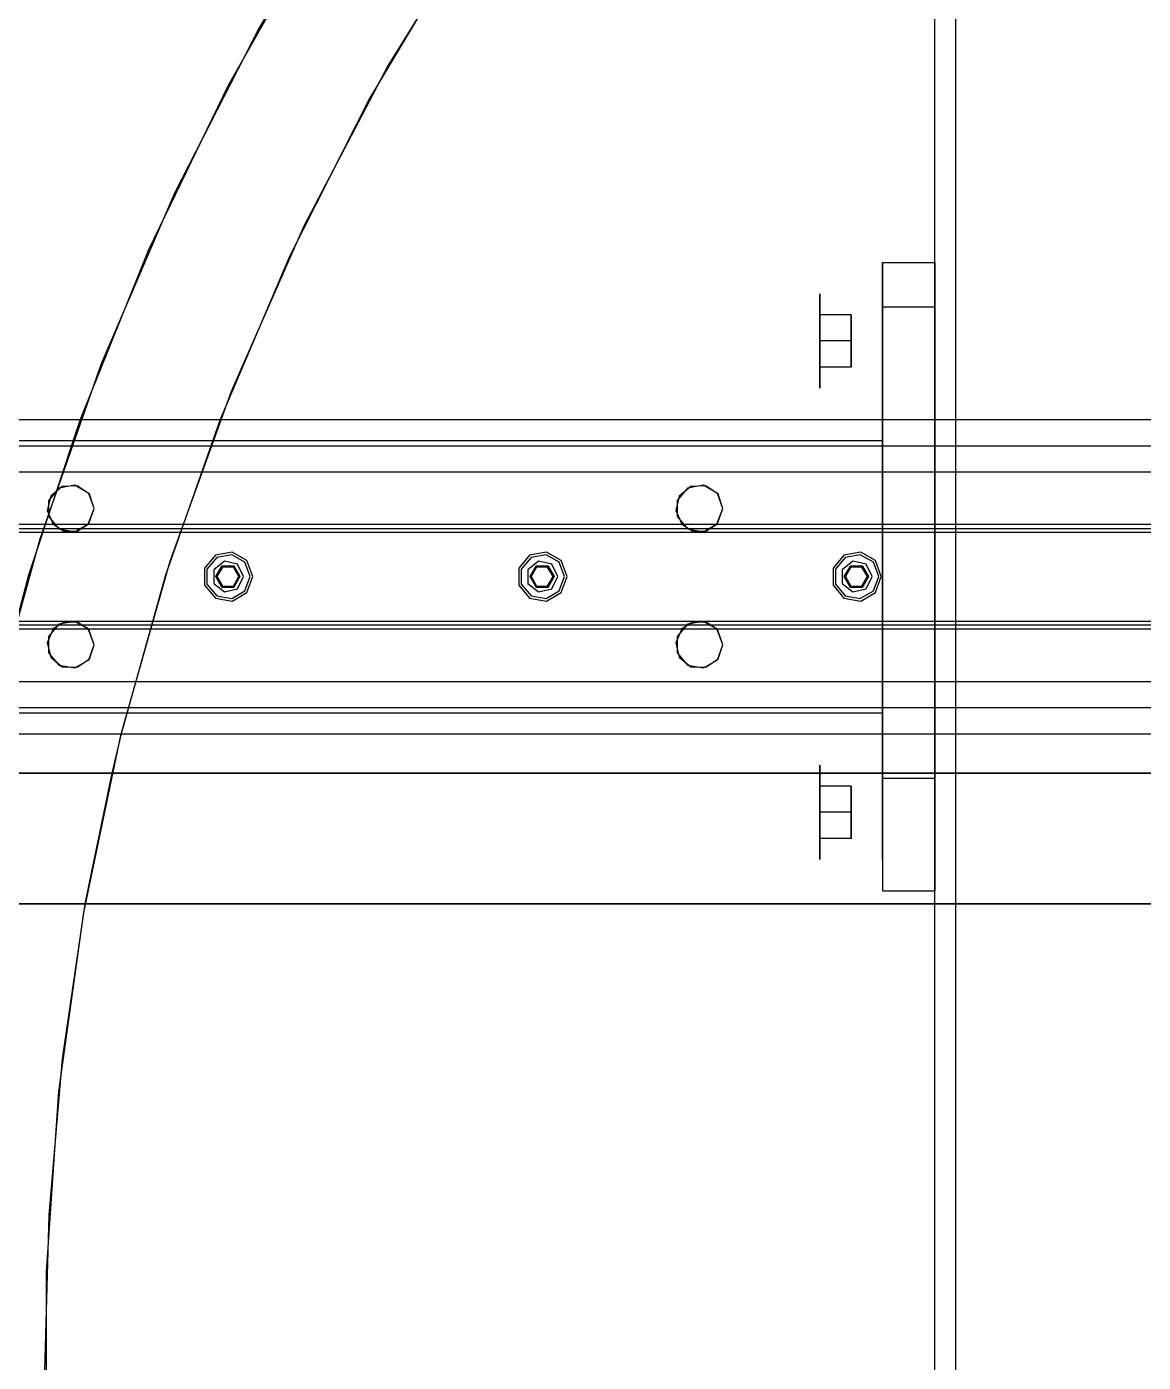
# Model space of a CAD drawing. Header units: millimetres. Extents: x -201 to 3037, y -406 to 3230.
# Drawn here: x 656.6 to 869.8, y 2600 to 2855 of the extents above; entities that cross this region are included whole.
import ezdxf

# ---------------------------------------------------------------- set-up
doc = ezdxf.new("R2010")
doc.units = ezdxf.units.MM
doc.layers.add('HIDDEN', color=8, linetype='Continuous')
doc.layers.add('VISIBLE', color=7, linetype='Continuous')

msp = doc.modelspace()

# ---------------------------------------------------------------- linework, layer by layer
at = {"layer": 'HIDDEN'}
for points in [[(830, 2270), (830, 2930)], [(830, 2270), (830, 2930)], [(719.22, 2885.19), (700.97, 2854.78), (684.81, 2823.21), (670.83, 2790.62), (659.08, 2757.17), (649.61, 2722.99), (642.47, 2688.25), (637.69, 2653.11), (635.3, 2617.73), (635.3, 2582.27), (637.69, 2546.89), (642.47, 2511.75), (649.61, 2477.01), (659.08, 2442.83), (670.83, 2409.38), (684.81, 2376.79), (700.97, 2345.22), (719.22, 2314.81)], [(743.67, 2876.89), (725.56, 2847.5), (709.52, 2816.94), (695.62, 2785.35), (683.94, 2752.87), (674.53, 2719.66), (667.43, 2685.88), (662.68, 2651.69), (660.3, 2617.26), (660.3, 2582.74), (662.68, 2548.31), (667.43, 2514.12), (674.53, 2480.34), (683.94, 2447.13), (695.62, 2414.65), (709.52, 2383.06), (725.56, 2352.5), (743.67, 2323.11)], [(830, 2330), (830, 2870)], [(830, 2330), (830, 2870)], [(830, 2330), (830, 2870)], [(830, 2330), (830, 2870)], [(834, 2330), (834, 2870)], [(834, 2330), (834, 2870)], [(834, 2330), (834, 2870)], [(834, 2330), (834, 2870)], [(820, 2804), (820, 2804.67), (820, 2805.34), (820, 2805.98), (820, 2806.6), (820, 2807.19), (820, 2807.74), (820, 2808.24), (820, 2808.69), (820, 2809.08), (820, 2809.41), (820, 2809.66), (820, 2809.85), (820, 2809.96), (820, 2810)], [(820, 2810), (820, 2809.96), (820, 2809.85), (820, 2809.66), (820, 2809.41), (820, 2809.08), (820, 2808.69), (820, 2808.24), (820, 2807.74), (820, 2807.19), (820, 2806.6), (820, 2805.98), (820, 2805.34), (820, 2804.67), (820, 2804)], [(820, 2810), (830, 2810)], [(820, 2810), (830, 2810)], [(820, 2804), (820, 2804.67), (820, 2805.34), (820, 2805.98), (820, 2806.6), (820, 2807.19), (820, 2807.74), (820, 2808.24), (820, 2808.69), (820, 2809.08), (820, 2809.41), (820, 2809.66), (820, 2809.85), (820, 2809.96), (820, 2810)], [(820, 2810), (820, 2809.96), (820, 2809.85), (820, 2809.66), (820, 2809.41), (820, 2809.08), (820, 2808.69), (820, 2808.24), (820, 2807.74), (820, 2807.19), (820, 2806.6), (820, 2805.98), (820, 2805.34), (820, 2804.67), (820, 2804)], [(820, 2810), (830, 2810)], [(820, 2810), (830, 2810)], [(830, 2804), (830, 2804.67), (830, 2805.34), (830, 2805.98), (830, 2806.6), (830, 2807.19), (830, 2807.74), (830, 2808.24), (830, 2808.69), (830, 2809.08), (830, 2809.41), (830, 2809.66), (830, 2809.85), (830, 2809.96), (830, 2810)], [(830, 2810), (830, 2809.96), (830, 2809.85), (830, 2809.66), (830, 2809.41), (830, 2809.08), (830, 2808.69), (830, 2808.24), (830, 2807.74), (830, 2807.19), (830, 2806.6), (830, 2805.98), (830, 2805.34), (830, 2804.67), (830, 2804)], [(830, 2804), (830, 2804.67), (830, 2805.34), (830, 2805.98), (830, 2806.6), (830, 2807.19), (830, 2807.74), (830, 2808.24), (830, 2808.69), (830, 2809.08), (830, 2809.41), (830, 2809.66), (830, 2809.85), (830, 2809.96), (830, 2810)], [(830, 2810), (830, 2809.96), (830, 2809.85), (830, 2809.66), (830, 2809.41), (830, 2809.08), (830, 2808.69), (830, 2808.24), (830, 2807.74), (830, 2807.19), (830, 2806.6), (830, 2805.98), (830, 2805.34), (830, 2804.67), (830, 2804)], [(808, 2795), (808, 2796.01), (808, 2797), (808, 2797.97), (808, 2798.9), (808, 2799.79), (808, 2800.61), (808, 2801.36), (808, 2802.04), (808, 2802.62), (808, 2803.11), (808, 2803.49), (808, 2803.77), (808, 2803.94), (808, 2804)], [(808, 2804), (808, 2803.77), (808, 2803.11), (808, 2802.04), (808, 2800.61), (808, 2798.9), (808, 2797), (808, 2795), (808, 2793), (808, 2791.1), (808, 2789.39), (808, 2787.96), (808, 2786.89), (808, 2786.23), (808, 2786)], [(808, 2795), (808, 2796.01), (808, 2797), (808, 2797.97), (808, 2798.9), (808, 2799.79), (808, 2800.61), (808, 2801.36), (808, 2802.04), (808, 2802.62), (808, 2803.11), (808, 2803.49), (808, 2803.77), (808, 2803.94), (808, 2804)], [(808, 2804), (808, 2803.77), (808, 2803.11), (808, 2802.04), (808, 2800.61), (808, 2798.9), (808, 2797), (808, 2795), (808, 2793), (808, 2791.1), (808, 2789.39), (808, 2787.96), (808, 2786.89), (808, 2786.23), (808, 2786)], [(820, 2696), (820, 2804)], [(820, 2804), (820, 2696)], [(820, 2696), (820, 2804)], [(820, 2804), (820, 2696)], [(820, 2795), (820, 2796.01), (820, 2797), (820, 2797.97), (820, 2798.9), (820, 2799.79), (820, 2800.61), (820, 2801.36), (820, 2802.04), (820, 2802.62), (820, 2803.11), (820, 2803.49), (820, 2803.77), (820, 2803.94), (820, 2804)], [(820, 2804), (820, 2803.77), (820, 2803.11), (820, 2802.04), (820, 2800.61), (820, 2798.9), (820, 2797), (820, 2795), (820, 2793), (820, 2791.1), (820, 2789.39), (820, 2787.96), (820, 2786.89), (820, 2786.23), (820, 2786)], [(820, 2795), (820, 2796.01), (820, 2797), (820, 2797.97), (820, 2798.9), (820, 2799.79), (820, 2800.61), (820, 2801.36), (820, 2802.04), (820, 2802.62), (820, 2803.11), (820, 2803.49), (820, 2803.77), (820, 2803.94), (820, 2804)], [(820, 2804), (820, 2803.77), (820, 2803.11), (820, 2802.04), (820, 2800.61), (820, 2798.9), (820, 2797), (820, 2795), (820, 2793), (820, 2791.1), (820, 2789.39), (820, 2787.96), (820, 2786.89), (820, 2786.23), (820, 2786)], [(830, 2696), (830, 2804)], [(830, 2804), (830, 2696)], [(830, 2696), (830, 2804)], [(830, 2804), (830, 2696)], [(808, 2795), (808, 2800)], [(808, 2800), (808, 2795)], [(814, 2800), (808, 2800)], [(814, 2800), (808, 2800)], [(808, 2795), (808, 2800)], [(808, 2800), (808, 2795)], [(814, 2800), (808, 2800)], [(814, 2800), (808, 2800)], [(814, 2800), (814, 2795)], [(814, 2795), (814, 2800)], [(814, 2800), (814, 2795)], [(814, 2795), (814, 2800)], [(820, 2801.5), (820, 2801.34), (820, 2800.86), (820, 2800.08), (820, 2799.05), (820, 2797.82), (820, 2796.45), (820, 2795), (820, 2793.55), (820, 2792.18), (820, 2790.95), (820, 2789.92), (820, 2789.14), (820, 2788.66), (820, 2788.5)], [(820, 2788.5), (820, 2788.66), (820, 2789.14), (820, 2789.92), (820, 2790.95), (820, 2792.18), (820, 2793.55), (820, 2795), (820, 2796.45), (820, 2797.82), (820, 2799.05), (820, 2800.08), (820, 2800.86), (820, 2801.34), (820, 2801.5)], [(820, 2801.5), (830, 2801.5)], [(820, 2801.5), (820, 2801.34), (820, 2800.86), (820, 2800.08), (820, 2799.05), (820, 2797.82), (820, 2796.45), (820, 2795), (820, 2793.55), (820, 2792.18), (820, 2790.95), (820, 2789.92), (820, 2789.14), (820, 2788.66), (820, 2788.5)], [(820, 2788.5), (820, 2788.66), (820, 2789.14), (820, 2789.92), (820, 2790.95), (820, 2792.18), (820, 2793.55), (820, 2795), (820, 2796.45), (820, 2797.82), (820, 2799.05), (820, 2800.08), (820, 2800.86), (820, 2801.34), (820, 2801.5)], [(820, 2801.5), (830, 2801.5)], [(830, 2801.5), (830, 2801.34), (830, 2800.86), (830, 2800.08), (830, 2799.05), (830, 2797.82), (830, 2796.45), (830, 2795), (830, 2793.55), (830, 2792.18), (830, 2790.95), (830, 2789.92), (830, 2789.14), (830, 2788.66), (830, 2788.5)], [(830, 2788.5), (830, 2788.66), (830, 2789.14), (830, 2789.92), (830, 2790.95), (830, 2792.18), (830, 2793.55), (830, 2795), (830, 2796.45), (830, 2797.82), (830, 2799.05), (830, 2800.08), (830, 2800.86), (830, 2801.34), (830, 2801.5)], [(830, 2801.5), (830, 2801.34), (830, 2800.86), (830, 2800.08), (830, 2799.05), (830, 2797.82), (830, 2796.45), (830, 2795), (830, 2793.55), (830, 2792.18), (830, 2790.95), (830, 2789.92), (830, 2789.14), (830, 2788.66), (830, 2788.5)], [(830, 2788.5), (830, 2788.66), (830, 2789.14), (830, 2789.92), (830, 2790.95), (830, 2792.18), (830, 2793.55), (830, 2795), (830, 2796.45), (830, 2797.82), (830, 2799.05), (830, 2800.08), (830, 2800.86), (830, 2801.34), (830, 2801.5)], [(808, 2786), (808, 2786.06), (808, 2786.23), (808, 2786.51), (808, 2786.89), (808, 2787.38), (808, 2787.96), (808, 2788.64), (808, 2789.39), (808, 2790.21), (808, 2791.1), (808, 2792.03), (808, 2793), (808, 2793.99), (808, 2795)], [(808, 2790), (808, 2795)], [(808, 2795), (808, 2790)], [(814, 2795), (808, 2795)], [(814, 2795), (808, 2795)], [(808, 2786), (808, 2786.06), (808, 2786.23), (808, 2786.51), (808, 2786.89), (808, 2787.38), (808, 2787.96), (808, 2788.64), (808, 2789.39), (808, 2790.21), (808, 2791.1), (808, 2792.03), (808, 2793), (808, 2793.99), (808, 2795)], [(808, 2790), (808, 2795)], [(808, 2795), (808, 2790)], [(814, 2795), (808, 2795)], [(814, 2795), (808, 2795)], [(814, 2795), (814, 2790)], [(814, 2790), (814, 2795)], [(814, 2795), (814, 2790)], [(814, 2790), (814, 2795)], [(820, 2786), (820, 2786.06), (820, 2786.23), (820, 2786.51), (820, 2786.89), (820, 2787.38), (820, 2787.96), (820, 2788.64), (820, 2789.39), (820, 2790.21), (820, 2791.1), (820, 2792.03), (820, 2793), (820, 2793.99), (820, 2795)], [(820, 2786), (820, 2786.06), (820, 2786.23), (820, 2786.51), (820, 2786.89), (820, 2787.38), (820, 2787.96), (820, 2788.64), (820, 2789.39), (820, 2790.21), (820, 2791.1), (820, 2792.03), (820, 2793), (820, 2793.99), (820, 2795)], [(814, 2790), (808, 2790)], [(814, 2790), (808, 2790)], [(814, 2790), (808, 2790)], [(814, 2790), (808, 2790)], [(10, 2780), (1230, 2780)], [(610, 2780), (820, 2780)], [(610, 2780), (820, 2780)], [(610, 2780), (820, 2780)], [(610, 2780), (820, 2780)], [(666.82, 2780), (656.96, 2750.27), (648.9, 2720)], [(693.52, 2780), (683.12, 2750.3), (674.61, 2720)], [(820, 2720), (820, 2780)], [(820, 2720), (820, 2780)], [(820, 2720), (820, 2780)], [(820, 2720), (820, 2780)], [(10, 2775), (1230, 2775)], [(10, 2775), (1230, 2775)], [(610, 2776), (820, 2776)], [(610, 2776), (820, 2776)], [(610, 2776), (820, 2776)], [(610, 2776), (820, 2776)], [(820, 2776), (820, 2724)], [(820, 2776), (820, 2724)], [(820, 2776), (820, 2724)], [(820, 2776), (820, 2724)], [(135, 2770), (1195, 2770)], [(669.5, 2763), (668.45, 2765.89), (665.78, 2767.43), (662.75, 2766.9), (660.77, 2764.54), (660.77, 2761.46), (662.75, 2759.1), (665.78, 2758.57), (668.45, 2760.11), (669.5, 2763)], [(789.5, 2763), (788.45, 2765.89), (785.78, 2767.43), (782.75, 2766.9), (780.77, 2764.54), (780.77, 2761.46), (782.75, 2759.1), (785.78, 2758.57), (788.45, 2760.11), (789.5, 2763)], [(135, 2760), (1195, 2760)], [(135, 2760), (1195, 2760)], [(135, 2760), (1195, 2760)], [(661.65, 2760), (663.75, 2758.68), (666.25, 2758.68), (668.35, 2760)], [(781.65, 2760), (783.75, 2758.68), (786.25, 2758.68), (788.35, 2760)], [(135, 2758.5), (1195, 2758.5)], [(699.75, 2750), (698.64, 2753.05), (695.82, 2754.68), (692.62, 2754.11), (690.54, 2751.62), (690.54, 2748.38), (692.62, 2745.89), (695.82, 2745.32), (698.64, 2746.95), (699.75, 2750)], [(699.25, 2750), (698.26, 2752.73), (695.74, 2754.19), (692.88, 2753.68), (691.01, 2751.45), (691.01, 2748.55), (692.88, 2746.32), (695.74, 2745.81), (698.26, 2747.27), (699.25, 2750)], [(759.75, 2750), (758.64, 2753.05), (755.82, 2754.68), (752.62, 2754.11), (750.54, 2751.62), (750.54, 2748.38), (752.62, 2745.89), (755.82, 2745.32), (758.64, 2746.95), (759.75, 2750)], [(759.25, 2750), (758.26, 2752.73), (755.74, 2754.19), (752.88, 2753.68), (751.01, 2751.45), (751.01, 2748.55), (752.88, 2746.32), (755.74, 2745.81), (758.26, 2747.27), (759.25, 2750)], [(819.75, 2750), (818.64, 2753.05), (815.82, 2754.68), (812.62, 2754.11), (810.54, 2751.62), (810.54, 2748.38), (812.62, 2745.89), (815.82, 2745.32), (818.64, 2746.95), (819.75, 2750)], [(819.25, 2750), (818.26, 2752.73), (815.74, 2754.19), (812.88, 2753.68), (811.01, 2751.45), (811.01, 2748.55), (812.88, 2746.32), (815.74, 2745.81), (818.26, 2747.27), (819.25, 2750)], [(698, 2750), (696.87, 2752.35), (694.33, 2752.92), (692.3, 2751.3), (692.3, 2748.7), (694.33, 2747.08), (696.87, 2747.65), (698, 2750)], [(698, 2750), (696.87, 2752.35), (694.33, 2752.92), (692.3, 2751.3), (692.3, 2748.7), (694.33, 2747.08), (696.87, 2747.65), (698, 2750)], [(693.85, 2752), (692.69, 2750)], [(697.1, 2750), (696.05, 2751.82), (693.95, 2751.82), (692.9, 2750), (693.95, 2748.18), (696.05, 2748.18), (697.1, 2750)], [(697.1, 2750), (696.05, 2751.82), (693.95, 2751.82), (692.9, 2750), (693.95, 2748.18), (696.05, 2748.18), (697.1, 2750)], [(696.15, 2752), (693.85, 2752)], [(697.31, 2750), (696.15, 2752)], [(758, 2750), (756.87, 2752.35), (754.33, 2752.92), (752.3, 2751.3), (752.3, 2748.7), (754.33, 2747.08), (756.87, 2747.65), (758, 2750)], [(758, 2750), (756.87, 2752.35), (754.33, 2752.92), (752.3, 2751.3), (752.3, 2748.7), (754.33, 2747.08), (756.87, 2747.65), (758, 2750)], [(753.85, 2752), (752.69, 2750)], [(757.1, 2750), (756.05, 2751.82), (753.95, 2751.82), (752.9, 2750), (753.95, 2748.18), (756.05, 2748.18), (757.1, 2750)], [(757.1, 2750), (756.05, 2751.82), (753.95, 2751.82), (752.9, 2750), (753.95, 2748.18), (756.05, 2748.18), (757.1, 2750)], [(756.15, 2752), (753.85, 2752)], [(757.31, 2750), (756.15, 2752)], [(818, 2750), (816.87, 2752.35), (814.33, 2752.92), (812.3, 2751.3), (812.3, 2748.7), (814.33, 2747.08), (816.87, 2747.65), (818, 2750)], [(818, 2750), (816.87, 2752.35), (814.33, 2752.92), (812.3, 2751.3), (812.3, 2748.7), (814.33, 2747.08), (816.87, 2747.65), (818, 2750)], [(813.85, 2752), (812.69, 2750)], [(817.1, 2750), (816.05, 2751.82), (813.95, 2751.82), (812.9, 2750), (813.95, 2748.18), (816.05, 2748.18), (817.1, 2750)], [(817.1, 2750), (816.05, 2751.82), (813.95, 2751.82), (812.9, 2750), (813.95, 2748.18), (816.05, 2748.18), (817.1, 2750)], [(816.15, 2752), (813.85, 2752)], [(817.31, 2750), (816.15, 2752)], [(692.69, 2750), (693.85, 2748)], [(696.15, 2748), (697.31, 2750)], [(752.69, 2750), (753.85, 2748)], [(756.15, 2748), (757.31, 2750)], [(812.69, 2750), (813.85, 2748)], [(816.15, 2748), (817.31, 2750)], [(693.85, 2748), (696.15, 2748)], [(753.85, 2748), (756.15, 2748)], [(813.85, 2748), (816.15, 2748)], [(135, 2741.5), (1195, 2741.5)], [(669.5, 2737), (668.45, 2739.89), (665.78, 2741.43), (662.75, 2740.9), (660.77, 2738.54), (660.77, 2735.46), (662.75, 2733.1), (665.78, 2732.57), (668.45, 2734.11), (669.5, 2737)], [(668.35, 2740), (666.25, 2741.32), (663.75, 2741.32), (661.65, 2740)], [(789.5, 2737), (788.45, 2739.89), (785.78, 2741.43), (782.75, 2740.9), (780.77, 2738.54), (780.77, 2735.46), (782.75, 2733.1), (785.78, 2732.57), (788.45, 2734.11), (789.5, 2737)], [(788.35, 2740), (786.25, 2741.32), (783.75, 2741.32), (781.65, 2740)], [(135, 2740), (1195, 2740)], [(135, 2740), (1195, 2740)], [(135, 2740), (1195, 2740)], [(135, 2730), (1195, 2730)], [(10, 2725), (1230, 2725)], [(10, 2725), (1230, 2725)], [(610, 2724), (820, 2724)], [(610, 2724), (820, 2724)], [(610, 2724), (820, 2724)], [(610, 2724), (820, 2724)], [(10, 2720), (1230, 2720)], [(610, 2720), (820, 2720)], [(610, 2720), (820, 2720)], [(610, 2720), (820, 2720)], [(610, 2720), (820, 2720)], [(808, 2705), (808, 2706.01), (808, 2707), (808, 2707.97), (808, 2708.9), (808, 2709.79), (808, 2710.61), (808, 2711.36), (808, 2712.04), (808, 2712.62), (808, 2713.11), (808, 2713.49), (808, 2713.77), (808, 2713.94), (808, 2714)], [(808, 2714), (808, 2713.77), (808, 2713.11), (808, 2712.04), (808, 2710.61), (808, 2708.9), (808, 2707), (808, 2705), (808, 2703), (808, 2701.1), (808, 2699.39), (808, 2697.96), (808, 2696.89), (808, 2696.23), (808, 2696)], [(808, 2705), (808, 2706.01), (808, 2707), (808, 2707.97), (808, 2708.9), (808, 2709.79), (808, 2710.61), (808, 2711.36), (808, 2712.04), (808, 2712.62), (808, 2713.11), (808, 2713.49), (808, 2713.77), (808, 2713.94), (808, 2714)], [(808, 2714), (808, 2713.77), (808, 2713.11), (808, 2712.04), (808, 2710.61), (808, 2708.9), (808, 2707), (808, 2705), (808, 2703), (808, 2701.1), (808, 2699.39), (808, 2697.96), (808, 2696.89), (808, 2696.23), (808, 2696)], [(820, 2705), (820, 2706.01), (820, 2707), (820, 2707.97), (820, 2708.9), (820, 2709.79), (820, 2710.61), (820, 2711.36), (820, 2712.04), (820, 2712.62), (820, 2713.11), (820, 2713.49), (820, 2713.77), (820, 2713.94), (820, 2714)], [(820, 2714), (820, 2713.77), (820, 2713.11), (820, 2712.04), (820, 2710.61), (820, 2708.9), (820, 2707), (820, 2705), (820, 2703), (820, 2701.1), (820, 2699.39), (820, 2697.96), (820, 2696.89), (820, 2696.23), (820, 2696)], [(820, 2705), (820, 2706.01), (820, 2707), (820, 2707.97), (820, 2708.9), (820, 2709.79), (820, 2710.61), (820, 2711.36), (820, 2712.04), (820, 2712.62), (820, 2713.11), (820, 2713.49), (820, 2713.77), (820, 2713.94), (820, 2714)], [(820, 2714), (820, 2713.77), (820, 2713.11), (820, 2712.04), (820, 2710.61), (820, 2708.9), (820, 2707), (820, 2705), (820, 2703), (820, 2701.1), (820, 2699.39), (820, 2697.96), (820, 2696.89), (820, 2696.23), (820, 2696)], [(1140, 2712.5), (90, 2712.5)], [(90, 2712.5), (1140, 2712.5)], [(1140, 2712.5), (90, 2712.5)], [(672.82, 2712.5), (667.72, 2687.5)], [(820, 2711.5), (820, 2711.34), (820, 2710.86), (820, 2710.08), (820, 2709.05), (820, 2707.82), (820, 2706.45), (820, 2705), (820, 2703.55), (820, 2702.18), (820, 2700.95), (820, 2699.92), (820, 2699.14), (820, 2698.66), (820, 2698.5)], [(820, 2698.5), (820, 2698.66), (820, 2699.14), (820, 2699.92), (820, 2700.95), (820, 2702.18), (820, 2703.55), (820, 2705), (820, 2706.45), (820, 2707.82), (820, 2709.05), (820, 2710.08), (820, 2710.86), (820, 2711.34), (820, 2711.5)], [(820, 2711.5), (830, 2711.5)], [(820, 2711.5), (820, 2711.34), (820, 2710.86), (820, 2710.08), (820, 2709.05), (820, 2707.82), (820, 2706.45), (820, 2705), (820, 2703.55), (820, 2702.18), (820, 2700.95), (820, 2699.92), (820, 2699.14), (820, 2698.66), (820, 2698.5)], [(820, 2698.5), (820, 2698.66), (820, 2699.14), (820, 2699.92), (820, 2700.95), (820, 2702.18), (820, 2703.55), (820, 2705), (820, 2706.45), (820, 2707.82), (820, 2709.05), (820, 2710.08), (820, 2710.86), (820, 2711.34), (820, 2711.5)], [(820, 2711.5), (830, 2711.5)], [(830, 2711.5), (830, 2711.34), (830, 2710.86), (830, 2710.08), (830, 2709.05), (830, 2707.82), (830, 2706.45), (830, 2705), (830, 2703.55), (830, 2702.18), (830, 2700.95), (830, 2699.92), (830, 2699.14), (830, 2698.66), (830, 2698.5)], [(830, 2698.5), (830, 2698.66), (830, 2699.14), (830, 2699.92), (830, 2700.95), (830, 2702.18), (830, 2703.55), (830, 2705), (830, 2706.45), (830, 2707.82), (830, 2709.05), (830, 2710.08), (830, 2710.86), (830, 2711.34), (830, 2711.5)], [(830, 2711.5), (830, 2711.34), (830, 2710.86), (830, 2710.08), (830, 2709.05), (830, 2707.82), (830, 2706.45), (830, 2705), (830, 2703.55), (830, 2702.18), (830, 2700.95), (830, 2699.92), (830, 2699.14), (830, 2698.66), (830, 2698.5)], [(830, 2698.5), (830, 2698.66), (830, 2699.14), (830, 2699.92), (830, 2700.95), (830, 2702.18), (830, 2703.55), (830, 2705), (830, 2706.45), (830, 2707.82), (830, 2709.05), (830, 2710.08), (830, 2710.86), (830, 2711.34), (830, 2711.5)], [(808, 2705), (808, 2710)], [(808, 2710), (808, 2705)], [(814, 2710), (808, 2710)], [(814, 2710), (808, 2710)], [(808, 2705), (808, 2710)], [(808, 2710), (808, 2705)], [(814, 2710), (808, 2710)], [(814, 2710), (808, 2710)], [(814, 2710), (814, 2705)], [(814, 2705), (814, 2710)], [(814, 2710), (814, 2705)], [(814, 2705), (814, 2710)], [(808, 2696), (808, 2696.06), (808, 2696.23), (808, 2696.51), (808, 2696.89), (808, 2697.38), (808, 2697.96), (808, 2698.64), (808, 2699.39), (808, 2700.21), (808, 2701.1), (808, 2702.03), (808, 2703), (808, 2703.99), (808, 2705)], [(808, 2700), (808, 2705)], [(808, 2705), (808, 2700)], [(814, 2705), (808, 2705)], [(814, 2705), (808, 2705)], [(808, 2696), (808, 2696.06), (808, 2696.23), (808, 2696.51), (808, 2696.89), (808, 2697.38), (808, 2697.96), (808, 2698.64), (808, 2699.39), (808, 2700.21), (808, 2701.1), (808, 2702.03), (808, 2703), (808, 2703.99), (808, 2705)], [(808, 2700), (808, 2705)], [(808, 2705), (808, 2700)], [(814, 2705), (808, 2705)], [(814, 2705), (808, 2705)], [(814, 2705), (814, 2700)], [(814, 2700), (814, 2705)], [(814, 2705), (814, 2700)], [(814, 2700), (814, 2705)], [(820, 2696), (820, 2696.06), (820, 2696.23), (820, 2696.51), (820, 2696.89), (820, 2697.38), (820, 2697.96), (820, 2698.64), (820, 2699.39), (820, 2700.21), (820, 2701.1), (820, 2702.03), (820, 2703), (820, 2703.99), (820, 2705)], [(820, 2696), (820, 2696.06), (820, 2696.23), (820, 2696.51), (820, 2696.89), (820, 2697.38), (820, 2697.96), (820, 2698.64), (820, 2699.39), (820, 2700.21), (820, 2701.1), (820, 2702.03), (820, 2703), (820, 2703.99), (820, 2705)], [(814, 2700), (808, 2700)], [(814, 2700), (808, 2700)], [(814, 2700), (808, 2700)], [(814, 2700), (808, 2700)], [(820, 2696), (820, 2695.33), (820, 2694.66), (820, 2694.02), (820, 2693.4), (820, 2692.81), (820, 2692.26), (820, 2691.76), (820, 2691.31), (820, 2690.92), (820, 2690.59), (820, 2690.34), (820, 2690.15), (820, 2690.04), (820, 2690)], [(820, 2696), (820, 2695.33), (820, 2694.66), (820, 2694.02), (820, 2693.4), (820, 2692.81), (820, 2692.26), (820, 2691.76), (820, 2691.31), (820, 2690.92), (820, 2690.59), (820, 2690.34), (820, 2690.15), (820, 2690.04), (820, 2690)], [(820, 2696), (820, 2695.33), (820, 2694.66), (820, 2694.02), (820, 2693.4), (820, 2692.81), (820, 2692.26), (820, 2691.76), (820, 2691.31), (820, 2690.92), (820, 2690.59), (820, 2690.34), (820, 2690.15), (820, 2690.04), (820, 2690)], [(820, 2696), (820, 2695.33), (820, 2694.66), (820, 2694.02), (820, 2693.4), (820, 2692.81), (820, 2692.26), (820, 2691.76), (820, 2691.31), (820, 2690.92), (820, 2690.59), (820, 2690.34), (820, 2690.15), (820, 2690.04), (820, 2690)], [(830, 2696), (830, 2695.33), (830, 2694.66), (830, 2694.02), (830, 2693.4), (830, 2692.81), (830, 2692.26), (830, 2691.76), (830, 2691.31), (830, 2690.92), (830, 2690.59), (830, 2690.34), (830, 2690.15), (830, 2690.04), (830, 2690)], [(830, 2696), (830, 2695.33), (830, 2694.66), (830, 2694.02), (830, 2693.4), (830, 2692.81), (830, 2692.26), (830, 2691.76), (830, 2691.31), (830, 2690.92), (830, 2690.59), (830, 2690.34), (830, 2690.15), (830, 2690.04), (830, 2690)], [(830, 2696), (830, 2695.33), (830, 2694.66), (830, 2694.02), (830, 2693.4), (830, 2692.81), (830, 2692.26), (830, 2691.76), (830, 2691.31), (830, 2690.92), (830, 2690.59), (830, 2690.34), (830, 2690.15), (830, 2690.04), (830, 2690)], [(830, 2696), (830, 2695.33), (830, 2694.66), (830, 2694.02), (830, 2693.4), (830, 2692.81), (830, 2692.26), (830, 2691.76), (830, 2691.31), (830, 2690.92), (830, 2690.59), (830, 2690.34), (830, 2690.15), (830, 2690.04), (830, 2690)], [(820, 2690), (830, 2690)], [(820, 2690), (830, 2690)], [(820, 2690), (830, 2690)], [(820, 2690), (830, 2690)], [(1140, 2687.5), (90, 2687.5)], [(90, 2687.5), (1140, 2687.5)], [(1140, 2687.5), (90, 2687.5)]]:
    msp.add_lwpolyline(points, dxfattribs=at)
at = {"layer": 'VISIBLE'}
for points in [[(1251.4, 3116.98), (1216.86, 3121.91), (1182.07, 3124.54), (1147.18, 3124.84), (1112.35, 3122.83), (1077.73, 3118.51), (1043.47, 3111.9), (1009.73, 3103.03), (976.65, 3091.94), (944.38, 3078.68), (913.06, 3063.3), (882.84, 3045.88), (853.83, 3026.48), (826.18, 3005.2), (800.01, 2982.14), (775.42, 2957.38), (752.53, 2931.05), (731.44, 2903.26), (712.25, 2874.12), (695.03, 2843.78), (679.87, 2812.36), (666.82, 2780)], [(1234.87, 3094.36), (1201.29, 3098.29), (1167.51, 3099.94), (1133.71, 3099.31), (1100.02, 3096.39), (1066.6, 3091.2), (1033.62, 3083.76), (1001.21, 3074.11), (969.52, 3062.3), (938.71, 3048.37), (908.91, 3032.38), (880.26, 3014.42), (852.89, 2994.57), (826.93, 2972.91), (802.48, 2949.54), (779.67, 2924.58), (758.6, 2898.13), (739.37, 2870.32), (722.06, 2841.27), (706.76, 2811.12), (693.52, 2780)], [(428.66, 2780), (1230, 2780)], [(430, 2770), (1195, 2770)], [(669.5, 2763), (668.6, 2765.71), (666.25, 2767.32), (663.39, 2767.2), (661.19, 2765.39), (660.52, 2762.62), (661.65, 2760)], [(789.5, 2763), (788.6, 2765.71), (786.25, 2767.32), (783.39, 2767.2), (781.19, 2765.39), (780.52, 2762.62), (781.65, 2760)], [(668.35, 2760), (669.5, 2763)], [(788.35, 2760), (789.5, 2763)], [(430, 2760), (1195, 2760)], [(430, 2759.2), (1195, 2759.2)], [(699.75, 2750), (698.64, 2753.05), (695.82, 2754.68), (692.62, 2754.11), (690.54, 2751.62), (690.54, 2748.38), (692.62, 2745.89), (695.82, 2745.32), (698.64, 2746.95), (699.75, 2750)], [(699.25, 2750), (698.26, 2752.73), (695.74, 2754.19), (692.88, 2753.68), (691.01, 2751.45), (691.01, 2748.55), (692.88, 2746.32), (695.74, 2745.81), (698.26, 2747.27), (699.25, 2750)], [(759.75, 2750), (758.64, 2753.05), (755.82, 2754.68), (752.62, 2754.11), (750.54, 2751.62), (750.54, 2748.38), (752.62, 2745.89), (755.82, 2745.32), (758.64, 2746.95), (759.75, 2750)], [(759.25, 2750), (758.26, 2752.73), (755.74, 2754.19), (752.88, 2753.68), (751.01, 2751.45), (751.01, 2748.55), (752.88, 2746.32), (755.74, 2745.81), (758.26, 2747.27), (759.25, 2750)], [(819.75, 2750), (818.64, 2753.05), (815.82, 2754.68), (812.62, 2754.11), (810.54, 2751.62), (810.54, 2748.38), (812.62, 2745.89), (815.82, 2745.32), (818.64, 2746.95), (819.75, 2750)], [(819.25, 2750), (818.26, 2752.73), (815.74, 2754.19), (812.88, 2753.68), (811.01, 2751.45), (811.01, 2748.55), (812.88, 2746.32), (815.74, 2745.81), (818.26, 2747.27), (819.25, 2750)], [(692.69, 2750), (693.85, 2752)], [(693.85, 2752), (696.15, 2752)], [(696.15, 2752), (697.31, 2750)], [(752.69, 2750), (753.85, 2752)], [(753.85, 2752), (756.15, 2752)], [(756.15, 2752), (757.31, 2750)], [(812.69, 2750), (813.85, 2752)], [(813.85, 2752), (816.15, 2752)], [(816.15, 2752), (817.31, 2750)], [(693.85, 2748), (692.69, 2750)], [(697.31, 2750), (696.15, 2748)], [(753.85, 2748), (752.69, 2750)], [(757.31, 2750), (756.15, 2748)], [(813.85, 2748), (812.69, 2750)], [(817.31, 2750), (816.15, 2748)], [(696.15, 2748), (693.85, 2748)], [(756.15, 2748), (753.85, 2748)], [(816.15, 2748), (813.85, 2748)], [(430, 2740.8), (1195, 2740.8)], [(430, 2740), (1195, 2740)], [(661.65, 2740), (660.52, 2737.38), (661.19, 2734.61), (663.39, 2732.8), (666.25, 2732.68), (668.6, 2734.29), (669.5, 2737)], [(669.5, 2737), (668.35, 2740)], [(781.65, 2740), (780.52, 2737.38), (781.19, 2734.61), (783.39, 2732.8), (786.25, 2732.68), (788.6, 2734.29), (789.5, 2737)], [(789.5, 2737), (788.35, 2740)], [(430, 2730), (1195, 2730)], [(430, 2720), (1230, 2720)], [(674.61, 2720), (672.82, 2712.5)], [(430, 2712.5), (1140, 2712.5)], [(430, 2687.5), (1140, 2687.5)], [(667.72, 2687.5), (663.37, 2657.95), (660.8, 2628.18), (660, 2598.32), (661, 2568.47), (663.77, 2538.72), (668.31, 2509.2), (674.61, 2480)]]:
    msp.add_lwpolyline(points, dxfattribs=at)

doc.saveas('drawing.dxf')
